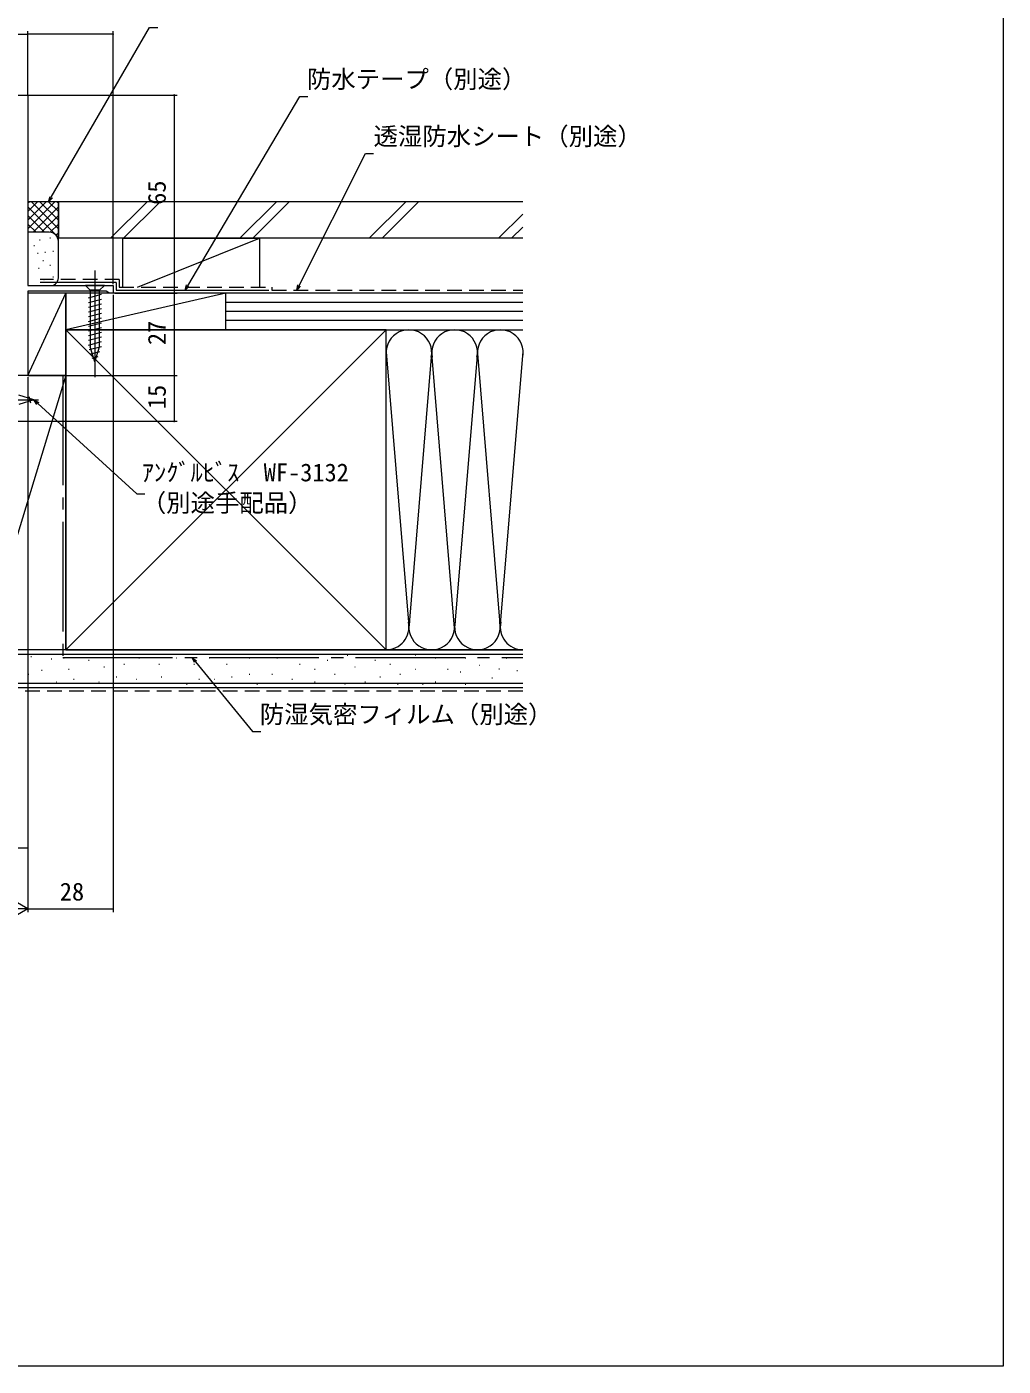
# Model space of a CAD drawing. Units: millimetres, scale not verified. Extents: x -1188 to -198, y -840 to 760.
# Drawn here: x -518.4 to -198, y -840 to -400.6 of the extents above; entities that cross this region are included whole.
import ezdxf
from ezdxf.enums import TextEntityAlignment as Align

# ---------------------------------------------------------------- set-up
doc = ezdxf.new("R2010")
doc.units = ezdxf.units.MM
doc.header["$LTSCALE"] = 4
doc.linetypes.add('CHAIN2', pattern=[12, 9, -1, 1, -1])
doc.linetypes.add('DASHED1', pattern=[1.8, 1.2, -0.6])
for name, color, linetype, lineweight in [('0-2_YKK_ZWAK', 7, 'Continuous', 9), ('0-3_YKK_11', 7, 'Continuous', 9), ('0-5_YSS_K', 3, 'Continuous', 9), ('0-6_YKK_13', 4, 'Continuous', 9), ('0-7_YKK_D', 6, 'Continuous', 9)]:
    doc.layers.add(name, color=color, linetype=linetype, lineweight=lineweight)
doc.styles.add('ＭＳ ゴシック', font='')
doc.styles.get('ＭＳ ゴシック').set_extended_font_data('MS Gothic')

msp = doc.modelspace()

# ---------------------------------------------------------------- linework, layer by layer
at = {"layer": '0-2_YKK_ZWAK'}
for p, q in [((-198, 720), (-198, -840)), ((-198, -840), (-1188, -840))]:
    msp.add_line(p, q, dxfattribs=at)
at = {"layer": '0-3_YKK_11'}
for p, q in [((-530, -423), (-518, -423)), ((-518, -423), (-518, -485.5)), ((-518, -485.5), (-490, -485.5)), ((-518, -487.3), (-518, -515)), ((-492.3, -487.3), (-518, -487.3)), ((-491.823, -487.65), (-492.3, -487.3)), ((-491.346, -488), (-491.823, -487.65)), ((-490, -485.5), (-490, -488)), ((-490, -488), (-491.346, -488)), ((-518, -515), (-522.077, -515))]:
    msp.add_line(p, q, dxfattribs=at)
at = {"layer": '0-5_YSS_K'}
for p, q in [((-518, -458.373), (-517.627, -458)), ((-518, -461.201), (-514.799, -458)), ((-518, -464.029), (-511.971, -458)), ((-518, -466.858), (-509.142, -458)), ((-518, -459.686), (-508, -469.686)), ((-516.858, -458), (-508, -466.858)), ((-516.314, -468), (-508, -459.686)), ((-514.029, -458), (-508, -464.029)), ((-511.201, -458), (-508, -461.201)), ((-508.373, -458), (-508, -458.373)), ((-508, -458), (-508, -470)), ((-355.658, -458), (-508, -458)), ((-478.89, -458), (-490.89, -470)), ((-474.647, -458), (-486.647, -470)), ((-436.464, -458), (-448.463, -470)), ((-432.221, -458), (-444.221, -470)), ((-394.037, -458), (-406.037, -470)), ((-389.794, -458), (-401.794, -470)), ((-518, -462.515), (-512.515, -468)), ((-518, -465.343), (-515.326, -468.018)), ((-513.485, -468), (-508, -462.515)), ((-510.675, -468.018), (-508, -465.343)), ((-355.658, -462.047), (-363.611, -470)), ((-511, -468), (-518, -468)), ((-510.805, -469.828), (-510.605, -469.828)), ((-508.795, -468.966), (-508, -468.172)), ((-355.658, -470), (-508, -470)), ((-487, -470), (-442, -470)), ((-487, -470), (-487, -486)), ((-482, -486), (-442, -470)), ((-442, -470), (-442, -486)), ((-355.658, -466.29), (-359.368, -470)), ((-515.999, -472.326), (-515.799, -472.326)), ((-514.143, -470.495), (-513.943, -470.495)), ((-512.474, -474.501), (-512.274, -474.501)), ((-509.804, -474.167), (-509.604, -474.167)), ((-508, -483), (-508, -471)), ((-514.811, -474.835), (-514.611, -474.835)), ((-513.077, -477.294), (-512.877, -477.294)), ((-510.805, -478.841), (-510.605, -478.841)), ((-514.477, -479.842), (-514.277, -479.842)), ((-509.804, -482.683), (-509.604, -482.683)), ((-517.7, -485.5), (-511, -485.5)), ((-489, -484.5), (-514, -484.5)), ((-512.808, -483.514), (-512.608, -483.514)), ((-489, -484.5), (-489, -487)), ((-489, -487), (-439, -487)), ((-518, -515), (-505.5, -488)), ((-518, -488), (-518, -515)), ((-505.5, -488), (-518, -488)), ((-505.5, -488), (-505.5, -500)), ((-453, -488), (-505.5, -488)), ((-505.5, -515), (-505.5, -488)), ((-442, -488), (-487, -488)), ((-453, -500), (-453, -488)), ((-355.658, -488), (-453, -488)), ((-453, -500), (-453, -488)), ((-355.658, -491), (-453, -491)), ((-355.658, -494), (-453, -494)), ((-505.5, -500), (-400.5, -605)), ((-505.5, -605), (-400.5, -500)), ((-505.5, -500), (-505.5, -605)), ((-400.5, -500), (-505.5, -500)), ((-355.658, -497), (-453, -497)), ((-453, -500), (-355.658, -500)), ((-400.5, -500), (-355.658, -500)), ((-400.5, -513.965), (-400.5, -500)), ((-400.5, -605), (-400.5, -507.5)), ((-400.494, -507.194), (-393.158, -595.968)), ((-385.658, -509.032), (-393, -597.881)), ((-378, -597.881), (-385.342, -509.032)), ((-370.61, -508.445), (-378, -597.881)), ((-370.339, -509.065), (-363, -597.881)), ((-363, -597.881), (-355.499, -507.107)), ((-505.5, -515), (-533, -515)), ((-518, -515), (-505.5, -515)), ((-505.5, -605), (-505.5, -515)), ((-355.658, -605), (-545.5, -605)), ((-505.5, -605), (-533, -605)), ((-505.5, -605), (-400.5, -605)), ((-400.5, -605), (-355.658, -605)), ((-355.658, -606.5), (-545.5, -606.5)), ((-517.018, -607.219), (-516.818, -607.219)), ((-510.392, -607.999), (-510.192, -607.999)), ((-506.301, -607.566), (-506.101, -607.566)), ((-498.06, -608.39), (-497.86, -608.39)), ((-493.115, -610.538), (-492.915, -610.538)), ((-486.521, -609.714), (-486.321, -609.714)), ((-481.576, -607.566), (-481.376, -607.566)), ((-475.052, -609.714), (-474.852, -609.714)), ((-469.283, -607.566), (-469.083, -607.566)), ((-463.514, -609.714), (-463.314, -609.714)), ((-458.569, -607.566), (-458.369, -607.566)), ((-452.799, -609.714), (-452.6, -609.714)), ((-445.382, -607.566), (-445.182, -607.566)), ((-436.316, -607.566), (-436.116, -607.566)), ((-428.899, -609.714), (-428.699, -609.714)), ((-419.833, -608.39), (-419.633, -608.39)), ((-413.24, -606.742), (-413.04, -606.742)), ((-410.767, -610.538), (-410.567, -610.538)), ((-404.174, -608.39), (-403.974, -608.39)), ((-399.229, -609.714), (-399.029, -609.714)), ((-390.987, -606.742), (-390.788, -606.742)), ((-384.394, -607.566), (-384.194, -607.566)), ((-374.504, -607.566), (-374.304, -607.566)), ((-369.881, -610.054), (-369.68, -610.054)), ((-361.116, -607.717), (-360.916, -607.717)), ((-517.839, -613.011), (-517.639, -613.011)), ((-513.511, -611.617), (-513.31, -611.617)), ((-504.653, -611.362), (-504.453, -611.362)), ((-503.005, -614.659), (-502.805, -614.659)), ((-488.994, -613.835), (-488.794, -613.835)), ((-482.401, -614.659), (-482.201, -614.659)), ((-474.228, -613.835), (-474.028, -613.835)), ((-461.865, -614.659), (-461.665, -614.659)), ((-456.92, -614.659), (-456.72, -614.659)), ((-451.151, -613.835), (-450.951, -613.835)), ((-445.382, -613.011), (-445.182, -613.011)), ((-437.965, -613.011), (-437.765, -613.011)), ((-431.371, -614.659), (-431.171, -614.659)), ((-423.954, -611.362), (-423.754, -611.362)), ((-417.361, -613.011), (-417.161, -613.011)), ((-402.526, -613.835), (-402.326, -613.835)), ((-395.932, -613.011), (-395.732, -613.011)), ((-390.987, -611.362), (-390.788, -611.362)), ((-380.273, -611.362), (-380.073, -611.362)), ((-376.153, -612.187), (-375.953, -612.187)), ((-365.791, -614.144), (-365.591, -614.144)), ((-363.454, -611.223), (-363.254, -611.223)), ((-357.611, -611.807), (-357.411, -611.807)), ((-355.658, -616), (-545.5, -616)), ((-355.658, -617.5), (-545.5, -617.5)), ((-513.7, -615.905), (-513.5, -615.905)), ((-508.774, -615.483), (-508.574, -615.483)), ((-494.763, -615.483), (-494.563, -615.483)), ((-465.986, -616.307), (-465.786, -616.307)), ((-442.91, -616.307), (-442.709, -616.307)), ((-423.954, -615.483), (-423.754, -615.483)), ((-414.064, -616.307), (-413.864, -616.307)), ((-407.471, -615.483), (-407.271, -615.483)), ((-396.757, -616.307), (-396.557, -616.307)), ((-388.515, -616.307), (-388.315, -616.307)), ((-384.394, -615.483), (-384.194, -615.483)), ((-374.504, -616.307), (-374.304, -616.307))]:
    msp.add_line(p, q, dxfattribs=at)
at = {"layer": '0-5_YSS_K', "linetype": 'DASHED1'}
for p, q in [((-488, -483.5), (-514, -483.5)), ((-488, -483.5), (-488, -486)), ((-488, -486), (-438, -486)), ((-355.658, -618.5), (-546.5, -618.5))]:
    msp.add_line(p, q, dxfattribs=at)
at = {"layer": '0-5_YSS_K'}
for points in [[(-508, -471), (-508, -458), (-518, -458)], [(-453, -488), (-505.5, -500), (-453, -500)], [(-505.5, -515), (-533, -605), (-533, -515)]]:
    msp.add_lwpolyline(points, dxfattribs=at)
at = {"layer": '0-5_YSS_K', "linetype": 'DASHED1'}
msp.add_lwpolyline([(-438, -486), (-438, -487), (-355.658, -487)], dxfattribs=at)
at = {"layer": '0-5_YSS_K', "linetype": 'CHAIN2'}
msp.add_lwpolyline([(-506.5, -515), (-506.5, -607.5), (-355.658, -607.5)], dxfattribs=at)
at = {"layer": '0-5_YSS_K'}
for centre, radius, start, end in [((-511, -471), 3, 359.99998, 89.99998), ((-510.608, -482.921), 2.609, 261.34877, 358.26234), ((-393, -507.5), 7.5, 348.21667, 191.78378), ((-378, -507.5), 7.5, 348.21667, 191.78378), ((-363, -507.5), 7.5, 348.21667, 191.78378), ((-400.5, -597.5), 7.5, 269.99998, 11.78352), ((-385.5, -597.5), 7.5, 168.21646, 11.78352), ((-370.5, -597.5), 7.5, 168.21646, 11.78352), ((-355.5, -597.5), 7.5, 168.21646, 268.79251)]:
    msp.add_arc(centre, radius, start, end, dxfattribs=at)
at = {"layer": '0-6_YKK_13', "linetype": 'CHAIN2'}
for p, q in [((-496, -480.5), (-496, -515.5)), ((-550.5, -522.999), (-513.5, -522.999))]:
    msp.add_line(p, q, dxfattribs=at)
at = {"layer": '0-6_YKK_13'}
for p, q in [((-499.1, -485.5), (-497.55, -487.05)), ((-492.9, -485.5), (-499.1, -485.5)), ((-494.45, -487.05), (-497.55, -487.05)), ((-497.55, -487.05), (-497.55, -505.584)), ((-492.9, -485.5), (-494.45, -487.05)), ((-494.45, -505.584), (-494.45, -487.05)), ((-498.1, -489.476), (-493.9, -488.351)), ((-498.1, -491.029), (-493.9, -489.904)), ((-498.1, -492.582), (-493.9, -491.457)), ((-498.1, -494.135), (-493.9, -493.01)), ((-498.1, -495.688), (-493.9, -494.563)), ((-498.1, -497.241), (-493.9, -496.116)), ((-498.1, -498.794), (-493.9, -497.669)), ((-498.1, -500.347), (-493.9, -499.221)), ((-498.1, -501.9), (-493.9, -500.774)), ((-498.1, -503.453), (-493.9, -502.327)), ((-498.1, -505.006), (-493.9, -503.88)), ((-497.841, -506.489), (-493.9, -505.433)), ((-496, -510.5), (-497.55, -505.584)), ((-497.39, -507.921), (-494.354, -507.108)), ((-496.938, -509.353), (-494.888, -508.804)), ((-496, -510.5), (-494.45, -505.584)), ((-516, -522.999), (-520.916, -521.449)), ((-517.696, -521.888), (-517.147, -523.937)), ((-516, -522.999), (-520.916, -524.549)), ((-516, -522.999), (-520.916, -524.549))]:
    msp.add_line(p, q, dxfattribs=at)
at = {"layer": '0-7_YKK_D'}
for p, q in [((-530, -403), (-518, -403)), ((-518, -423), (-518, -402)), ((-518, -423), (-518, -402)), ((-490, -403), (-518, -403)), ((-510.348, -456.529), (-478.072, -400.875)), ((-490, -485), (-490, -402)), ((-478.072, -400.875), (-475.372, -400.875)), ((-518.143, -423), (-469, -423)), ((-470, -423), (-470, -488)), ((-465.568, -485.536), (-428.828, -423.459)), ((-428.828, -423.459), (-426.128, -423.459)), ((-429.025, -485.48), (-407.281, -442.222)), ((-407.281, -442.222), (-404.581, -442.222)), ((-511.201, -457.999), (-510.742, -456.3)), ((-511.201, -457.999), (-510.348, -456.529)), ((-509.954, -456.757), (-511.201, -457.999)), ((-466.434, -486.999), (-465.96, -485.304)), ((-466.434, -486.999), (-465.568, -485.536)), ((-465.176, -485.768), (-466.434, -486.999)), ((-429.788, -486.999), (-429.432, -485.276)), ((-429.788, -486.999), (-429.025, -485.48)), ((-428.618, -485.685), (-429.788, -486.999)), ((-490, -488.5), (-490, -691)), ((-489.5, -488), (-469, -488)), ((-489.5, -488), (-469, -488)), ((-470, -488), (-470, -515)), ((-518, -515.5), (-518, -671)), ((-518, -515.5), (-518, -691)), ((-518, -515.5), (-518, -691)), ((-517.5, -515), (-469, -515)), ((-517.5, -515), (-469, -515)), ((-470, -515), (-470, -530)), ((-516, -522.999), (-514.746, -524.147)), ((-516, -522.999), (-514.438, -523.811)), ((-515.053, -524.483), (-516, -522.999)), ((-514.746, -524.147), (-482.281, -553.857)), ((-545, -530), (-469, -530)), ((-482.281, -553.857), (-479.581, -553.857)), ((-464.076, -607.565), (-463.002, -608.882)), ((-464.076, -607.565), (-462.649, -608.594)), ((-463.355, -609.17), (-464.076, -607.565)), ((-463.002, -608.882), (-444.286, -631.831)), ((-444.286, -631.831), (-441.586, -631.831)), ((-548, -670), (-518, -670)), ((-518, -690), (-527.093, -684.75)), ((-518, -690), (-536.187, -690)), ((-518, -690), (-527.093, -695.25)), ((-518, -690), (-490, -690))]:
    msp.add_line(p, q, dxfattribs=at)
for centre, start, end in [((-518, -403), 0, 180), ((-518, -403), 0, 180), ((-518, -403), 180, 0), ((-518, -403), 180, 0), ((-490, -403), 0, 180), ((-490, -403), 180, 0), ((-470, -423), 90, 270), ((-470, -423), 270, 90), ((-470, -488), 90, 270), ((-470, -488), 90, 270), ((-470, -488), 270, 90), ((-470, -488), 270, 90), ((-470, -515), 90, 270), ((-470, -515), 90, 270), ((-470, -515), 270, 90), ((-470, -515), 270, 90), ((-470, -530), 90, 270), ((-470, -530), 270, 90), ((-518, -670), 0, 180), ((-518, -670), 180, 0), ((-490, -690), 0, 180), ((-490, -690), 180, 0)]:
    msp.add_arc(centre, 0.106, start, end, dxfattribs=at)

# ---------------------------------------------------------------- texts
at = {"layer": '0-7_YKK_D', "color": 4, "style": 'ＭＳ ゴシック'}
for s, p in [('防水テープ（別途）', (-426.448, -422.459)), ('透湿防水シート（別途）', (-404.581, -441.222)), ('ｱﾝｸﾞﾙﾋﾞｽ\u3000WF-3132', (-480.623, -551.485)), ('（別途手配品）', (-480.623, -561.485)), ('防湿気密フィルム（別途）', (-441.906, -630.831)), ('28', (-507.52, -689))]:
    msp.add_text(s, height=5.865, dxfattribs=at).set_placement(p, align=Align.BOTTOM_LEFT)
for s, p in [('65', (-471, -459.02)), ('27', (-471, -505.02)), ('15', (-471, -526.02))]:
    msp.add_text(s, height=5.865, rotation=90, dxfattribs=at).set_placement(p, align=Align.BOTTOM_LEFT)

doc.saveas('drawing.dxf')
